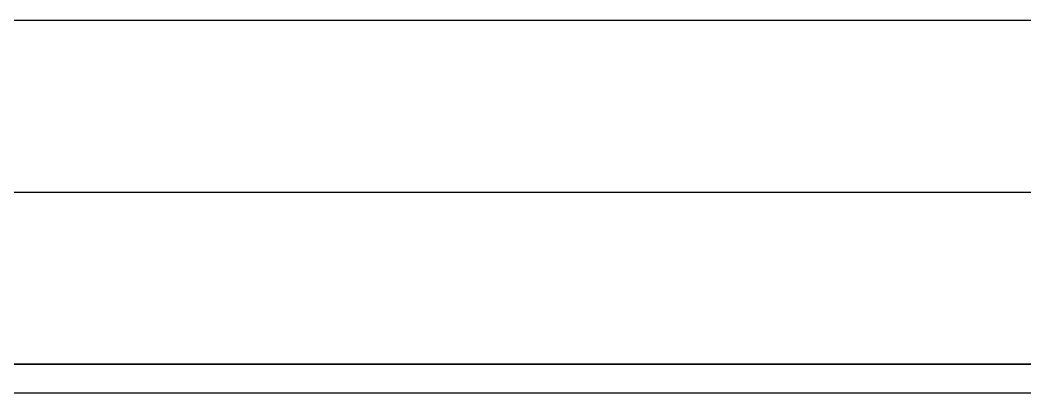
# Model space of a CAD drawing. Header units: millimetres. Extents: x 976 to 9349, y -1578 to 2211.
# Drawn here: x 5011.57 to 5046.59, y 98.02 to 111.02 of the extents above; entities that cross this region are included whole.
import ezdxf

# ---------------------------------------------------------------- set-up
doc = ezdxf.new("R2010")
doc.units = ezdxf.units.MM
for name, color, linetype in [('Płytki', 254, 'Continuous'), ('Wbudowane', 175, 'Continuous'), ('Ściany', 7, 'Continuous')]:
    doc.layers.add(name, color=color, linetype=linetype)

# ---------------------------------------------------------------- blocks, each defined once
blk = doc.blocks.new('Z$W@#8064')
for p, q in [((0, 160), (0, 0)), ((6, 160), (6, 0)), ((12, 120.111), (12, 17.328))]:
    blk.add_line(p, q)

msp = doc.modelspace()

# ---------------------------------------------------------------- linework, layer by layer
at = {"layer": 'Płytki'}
msp.add_line((5100.493, 99.016), (4921.993, 99.016), dxfattribs=at)
at = {"layer": 'Ściany'}
msp.add_line((4920.993, 98.016), (5101.493, 98.016), dxfattribs=at)

# ---------------------------------------------------------------- block references
at = {"layer": 'Wbudowane', "rotation": 90}
msp.add_blockref('Z$W@#8064', (5100.493, 99.016), dxfattribs=at)

doc.saveas('drawing.dxf')
